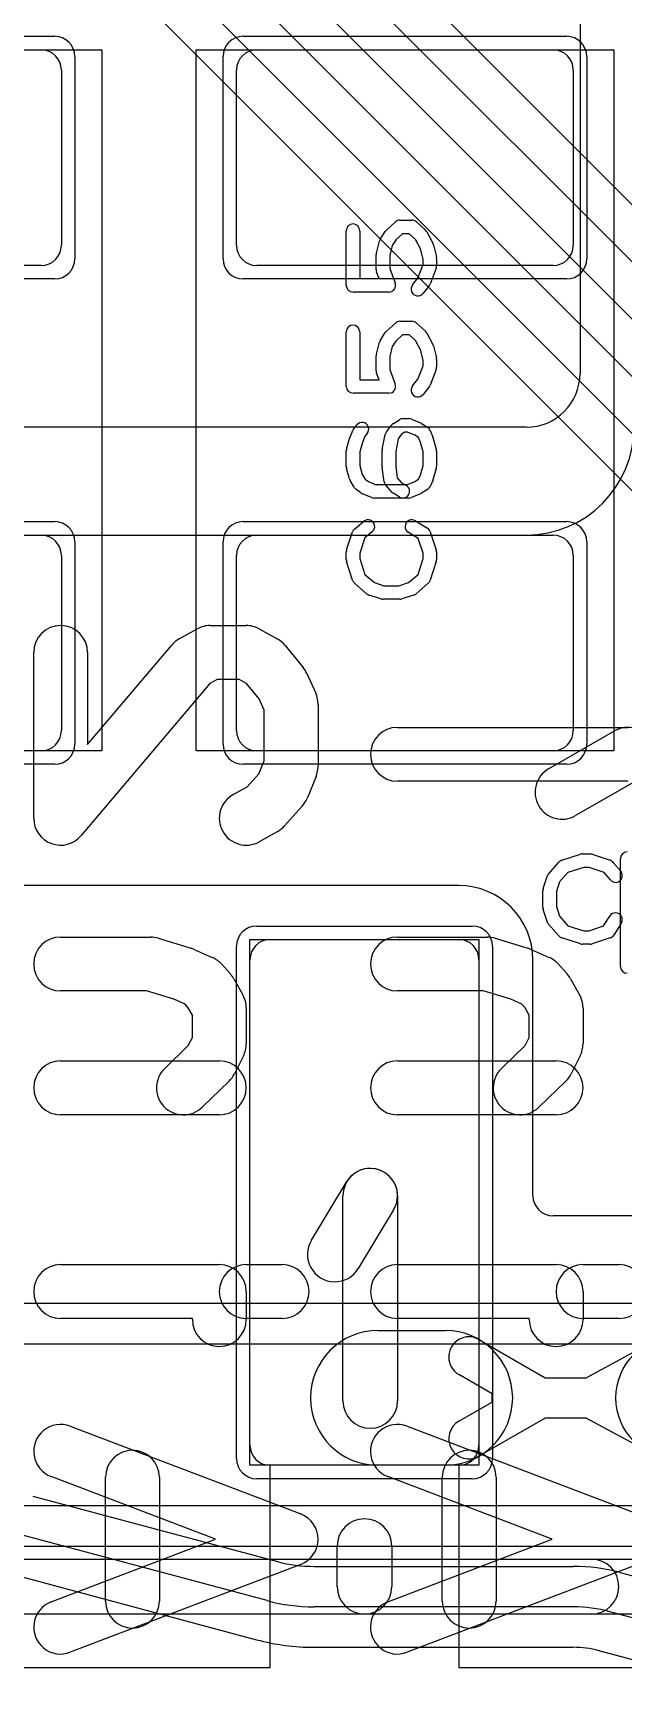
# Model space of a CAD drawing. Extents: x -3.9 to 29.3, y -3.9 to 20.
# Drawn here: x 18.67 to 20.86, y 1.25 to 7.36 of the extents above; entities that cross this region are included whole.
import ezdxf

# ---------------------------------------------------------------- set-up
doc = ezdxf.new("R2010")
doc.units = 0
for name, color, linetype in [('L1', 3, 'CONTINUOUS'), ('L3', 3, 'CONTINUOUS'), ('L4', 3, 'CONTINUOUS'), ('MetalMask-A', 176, 'CONTINUOUS'), ('PartsArea-A', 111, 'CONTINUOUS'), ('PartsSilk-A', 221, 'CONTINUOUS'), ('PartsSilk-B', 221, 'CONTINUOUS'), ('Resist-A', 2, 'CONTINUOUS'), ('Silk-A', 140, 'CONTINUOUS'), ('Silk-B', 140, 'CONTINUOUS')]:
    doc.layers.add(name, color=color, linetype=linetype)

msp = doc.modelspace()

# ---------------------------------------------------------------- linework, layer by layer
at = {"layer": 'L1'}
for p, q in [((20.7, 8.5), (20.7, 6.1)), ((17.6, 7.3), (18.7, 7.3)), ((19.5, 7.3), (20.6, 7.3)), ((18.775, 7.225), (18.775, 6.575)), ((19.425, 6.575), (19.425, 7.225)), ((20.675, 7.225), (20.675, 6.575)), ((18.7, 6.5), (17.6, 6.5)), ((20.6, 6.5), (19.5, 6.5)), ((20.5, 5.9), (14.4, 5.9)), ((14.39996, 5.5), (20.50004, 5.5)), ((17.6, 5.5), (18.7, 5.5)), ((19.5, 5.5), (20.6, 5.5)), ((18.775, 5.425), (18.775, 4.775)), ((19.425, 4.775), (19.425, 5.425)), ((20.675, 5.425), (20.675, 4.775)), ((18.7, 4.7), (17.6, 4.7)), ((20.6, 4.7), (19.5, 4.7)), ((20.25, 4.20004), (17.55, 4.20004)), ((19.55, 4), (20.25, 4)), ((19.475, 2.125), (19.475, 3.925)), ((20.325, 3.925), (20.325, 2.125)), ((20.52504, 3.05), (20.52504, 3.925)), ((21.32761, 2.975), (20.60004, 2.975)), ((19.95, 2.55), (20.2, 2.55)), ((20.32501, 2.5165), (20.57009, 2.375)), ((20.72314, 2.375), (20.95, 2.49785)), ((20.37343, 2.31534), (20.25001, 2.3866)), ((20.57009, 2.375), (20.72314, 2.375)), ((20.25001, 2.2134), (20.37343, 2.28466)), ((20.37343, 2.28466), (20.37343, 2.31534)), ((20.57009, 2.225), (20.32501, 2.0835)), ((20.72314, 2.225), (20.57009, 2.225)), ((20.95, 2.10215), (20.72314, 2.225)), ((20.25, 2.05), (19.55, 2.05)), ((20.2, 2.05), (19.95, 2.05)), ((18.66944, 1.93609), (19.57704, 1.69289)), ((19.53822, 1.548), (18.63062, 1.7912)), ((19.71292, 1.675), (20.67458, 1.675)), ((20.84928, 1.652), (22.56272, 1.19289)), ((18.59179, 1.64627), (19.49938, 1.40307)), ((20.67458, 1.525), (19.71292, 1.525)), ((22.5239, 1.048), (20.81046, 1.50711)), ((19.71292, 1.37496), (20.67461, 1.37496)), ((20.77337, 1.36171), (22.48507, 0.90307))]:
    msp.add_line(p, q, dxfattribs=at)
for centre, radius, start, end in [((18.7, 7.225), 0.075, 0, 90), ((19.5, 7.225), 0.075, 90, 180), ((20.6, 7.225), 0.075, 0, 90), ((18.7, 6.575), 0.075, -90, 0), ((19.5, 6.575), 0.075, 180, -90), ((20.6, 6.575), 0.075, -90, 0), ((20.5, 6.1), 0.2, -90, 0), ((20.50004, 5.9), 0.4, -90, 0), ((18.7, 5.425), 0.075, 0, 90), ((19.5, 5.425), 0.075, 90, 180), ((20.6, 5.425), 0.075, 0, 90), ((18.7, 4.775), 0.075, -90, 0), ((19.5, 4.775), 0.075, 180, -90), ((20.6, 4.775), 0.075, -90, 0), ((20.25, 3.925), 0.27504, 0, 90), ((19.55, 3.925), 0.075, 90, 180), ((20.25, 3.925), 0.075, 0, 90), ((20.60004, 3.05), 0.075, 180, -90), ((19.95, 2.3), 0.25, 90, -90), ((20.2, 2.3), 0.25, -90, 90), ((20.28751, 2.45155), 0.075, 59.999272, -120.000217), ((21.05714, 2.3), 0.225, 90, -90), ((20.28751, 2.14845), 0.075, 120.000728, -59.999783), ((19.55, 2.125), 0.075, 180, -90), ((20.25, 2.125), 0.075, -90, 0), ((19.71292, 2.2), 0.525, -105.00003, -90), ((20.67458, 1), 0.675, 75.000236, 90), ((19.71292, 2.2), 0.675, -104.999764, -90), ((20.67458, 1), 0.525, 75.000243, 90), ((19.71291, 2.2), 0.82504, -104.999547, -89.999306), ((20.67454, 0.99999), 0.37497, 75.12321, 89.989304), ((20.75223, 1.28976), 0.07497, 75.010985, 75.650496), ((20.75304, 1.28955), 0.07497, 74.265612, 75.650496)]:
    msp.add_arc(centre, radius, start, end, dxfattribs=at)
at = {"layer": 'L3'}
for p, q in [((22.40766, 5.2106), (12.14628, 15.47197)), ((12.02877, 15.37729), (22.30156, 5.1045)), ((22.1955, 4.99844), (11.9227, 15.27122)), ((13.00452, 13.9773), (21.47729, 5.50451)), ((21.37123, 5.39845), (12.89845, 13.87123)), ((12.79236, 13.76514), (21.26513, 5.29235))]:
    msp.add_line(p, q, dxfattribs=at)
at = {"layer": 'L4'}
for p, q in [((21.30966, 2.65004), (10.76605, 2.65004)), ((11.8, 2.5), (21.30966, 2.5)), ((21.30966, 1.9), (11.8, 1.9)), ((10.5, 1.74996), (21.30966, 1.74996))]:
    msp.add_line(p, q, dxfattribs=at)
at = {"layer": 'MetalMask-A'}
for p, q in [((17.6, 7.3), (18.7, 7.3)), ((19.5, 7.3), (20.6, 7.3)), ((18.775, 7.225), (18.775, 6.575)), ((19.425, 6.575), (19.425, 7.225)), ((20.675, 7.225), (20.675, 6.575)), ((18.7, 6.5), (17.6, 6.5)), ((20.6, 6.5), (19.5, 6.5)), ((17.6, 5.5), (18.7, 5.5)), ((19.5, 5.5), (20.6, 5.5)), ((18.775, 5.425), (18.775, 4.775)), ((19.425, 4.775), (19.425, 5.425)), ((20.675, 5.425), (20.675, 4.775)), ((18.7, 4.7), (17.6, 4.7)), ((20.6, 4.7), (19.5, 4.7)), ((19.55, 4), (20.25, 4)), ((19.475, 2.125), (19.475, 3.925)), ((20.325, 3.925), (20.325, 2.125)), ((20.25, 2.05), (19.55, 2.05))]:
    msp.add_line(p, q, dxfattribs=at)
for centre, start, end in [((18.7, 7.225), 0, 90), ((19.5, 7.225), 90, 180), ((20.6, 7.225), 0, 90), ((18.7, 6.575), -90, 0), ((19.5, 6.575), 180, -90), ((20.6, 6.575), -90, 0), ((18.7, 5.425), 0, 90), ((19.5, 5.425), 90, 180), ((20.6, 5.425), 0, 90), ((18.7, 4.775), -90, 0), ((19.5, 4.775), 180, -90), ((20.6, 4.775), -90, 0), ((19.55, 3.925), 90, 180), ((20.25, 3.925), 0, 90), ((19.55, 2.125), 180, -90), ((20.25, 2.125), -90, 0)]:
    msp.add_arc(centre, 0.075, start, end, dxfattribs=at)
at = {"layer": 'PartsArea-A'}
for p, q in [((17.375, 7.3), (18.925, 7.3)), ((18.925, 7.3), (18.925, 4.7)), ((19.275, 4.7), (19.275, 7.3)), ((19.275, 7.3), (20.825, 7.3)), ((20.825, 7.3), (20.825, 4.7)), ((18.925, 4.7), (17.375, 4.7)), ((20.825, 4.7), (19.275, 4.7)), ((19.475, 2.05), (19.475, 4)), ((19.475, 4), (20.325, 4)), ((20.325, 4), (20.325, 2.05)), ((19.55, 2.05), (19.475, 2.05)), ((19.55, 1.3), (19.55, 2.05)), ((20.325, 2.05), (20.25, 2.05)), ((20.25, 2.05), (20.25, 1.3)), ((18.25, 1.3), (19.55, 1.3)), ((20.25, 1.3), (21, 1.3))]:
    msp.add_line(p, q, dxfattribs=at)
at = {"layer": 'PartsSilk-A'}
for p, q in [((20.03148, 6.66806), (20.07593, 6.66806)), ((19.83241, 6.42639), (19.83241, 6.62917)), ((19.88241, 6.62917), (19.88241, 6.45139)), ((19.95883, 6.59859), (19.97735, 6.62637)), ((19.98125, 6.63093), (20.01458, 6.66149)), ((20.04121, 6.61806), (20.01727, 6.59612)), ((20.0662, 6.61806), (20.04121, 6.61806)), ((20.08921, 6.59696), (20.0662, 6.61806)), ((20.09283, 6.66149), (20.12616, 6.63093)), ((20.13132, 6.62426), (20.15354, 6.58259)), ((19.94427, 6.54634), (19.95538, 6.59078)), ((20.00283, 6.57446), (19.99352, 6.5372)), ((20.01727, 6.59612), (20.00283, 6.57446)), ((20.10797, 6.56178), (20.08921, 6.59696)), ((20.11759, 6.52331), (20.10797, 6.56178)), ((20.15573, 6.57689), (20.16684, 6.53245)), ((19.94352, 6.48472), (19.94352, 6.54028)), ((19.99352, 6.5372), (19.99352, 6.48932)), ((19.99352, 6.48932), (20.0141, 6.43529)), ((20.0984, 6.45284), (20.11759, 6.50321)), ((20.11759, 6.50321), (20.11759, 6.52331)), ((20.16595, 6.48971), (20.14373, 6.43138)), ((20.16759, 6.52639), (20.16759, 6.49861)), ((19.88241, 6.45139), (19.95446, 6.45139)), ((19.95446, 6.45139), (19.94516, 6.47582)), ((20.07863, 6.42812), (20.0984, 6.45284)), ((20.13989, 6.42466), (20.11767, 6.39688)), ((19.99074, 6.40139), (19.85741, 6.40139)), ((19.83241, 6.05139), (19.83241, 6.25417)), ((19.88241, 6.25417), (19.88241, 6.07639)), ((19.95883, 6.22359), (19.97735, 6.25137)), ((19.98125, 6.25593), (20.01458, 6.28649)), ((20.04121, 6.24306), (20.01727, 6.22112)), ((20.03148, 6.29306), (20.07593, 6.29306)), ((20.0662, 6.24306), (20.04121, 6.24306)), ((20.08921, 6.22196), (20.0662, 6.24306)), ((20.09283, 6.28649), (20.12616, 6.25593)), ((20.13132, 6.24926), (20.15354, 6.20759)), ((19.94427, 6.17134), (19.95538, 6.21578)), ((20.00283, 6.19946), (19.99352, 6.1622)), ((20.01727, 6.22112), (20.00283, 6.19946)), ((20.10797, 6.18678), (20.08921, 6.22196)), ((20.11759, 6.14831), (20.10797, 6.18678)), ((20.15573, 6.20189), (20.16684, 6.15745)), ((19.94352, 6.10972), (19.94352, 6.16528)), ((19.99352, 6.1622), (19.99352, 6.11432)), ((19.99352, 6.11432), (20.0141, 6.06029)), ((20.0984, 6.07784), (20.11759, 6.12821)), ((20.11759, 6.12821), (20.11759, 6.14831)), ((20.16595, 6.11471), (20.14373, 6.05638)), ((20.16759, 6.15139), (20.16759, 6.12361)), ((19.88241, 6.07639), (19.95446, 6.07639)), ((19.95446, 6.07639), (19.94516, 6.10082)), ((20.07863, 6.05312), (20.0984, 6.07784)), ((19.99074, 6.02639), (19.85741, 6.02639)), ((20.13989, 6.04966), (20.11767, 6.02188)), ((20.04259, 5.93194), (20.06481, 5.93194)), ((20.07442, 5.93002), (20.10776, 5.91614)), ((19.84531, 5.86067), (19.85642, 5.88845)), ((19.86011, 5.89479), (19.87122, 5.90868)), ((19.91026, 5.87744), (19.90147, 5.86645)), ((19.96623, 5.8174), (19.97734, 5.87296)), ((19.98176, 5.88294), (20.00028, 5.90794)), ((20.00713, 5.91426), (20.02935, 5.92814)), ((20.03764, 5.87437), (20.02527, 5.85767)), ((20.04976, 5.88194), (20.03764, 5.87437)), ((20.05981, 5.88194), (20.04976, 5.88194)), ((20.08664, 5.87077), (20.05981, 5.88194)), ((20.10019, 5.8623), (20.08664, 5.87077)), ((20.1114, 5.91426), (20.13362, 5.90037)), ((20.14358, 5.88845), (20.15469, 5.86067)), ((19.83241, 5.75417), (19.83241, 5.8125)), ((19.83337, 5.81937), (19.84448, 5.85826)), ((19.89221, 5.84329), (19.88241, 5.809)), ((19.88241, 5.809), (19.88241, 5.75767)), ((19.90147, 5.86645), (19.89221, 5.84329)), ((19.96574, 5.75417), (19.96574, 5.8125)), ((20.02527, 5.85767), (20.01574, 5.81002)), ((20.01574, 5.81002), (20.01574, 5.75592)), ((20.10779, 5.84329), (20.10019, 5.8623)), ((20.11759, 5.809), (20.10779, 5.84329)), ((20.11759, 5.75767), (20.11759, 5.809)), ((20.15552, 5.85826), (20.16663, 5.81937)), ((20.16759, 5.8125), (20.16759, 5.75417)), ((19.84448, 5.70841), (19.83337, 5.7473)), ((19.88241, 5.75767), (19.89167, 5.72525)), ((19.97339, 5.69791), (19.96598, 5.75069)), ((20.01574, 5.75592), (20.02186, 5.71235)), ((20.10792, 5.72383), (20.11759, 5.75767)), ((20.16663, 5.7473), (20.15552, 5.70841)), ((19.86182, 5.67754), (19.84701, 5.70254)), ((19.89167, 5.72525), (19.90231, 5.7073)), ((19.90231, 5.7073), (19.91435, 5.69827)), ((19.91435, 5.69827), (19.94019, 5.6875)), ((19.94019, 5.6875), (20.05981, 5.6875)), ((20.00168, 5.65978), (19.97946, 5.68478)), ((20.02186, 5.71235), (20.03667, 5.69568)), ((20.03667, 5.69568), (20.05584, 5.6837)), ((20.05981, 5.6875), (20.08664, 5.69868)), ((20.08664, 5.69868), (20.10063, 5.70742)), ((20.10063, 5.70742), (20.10792, 5.72383)), ((20.15433, 5.70513), (20.14322, 5.68013)), ((19.88685, 5.65639), (19.86833, 5.67028)), ((19.92558, 5.63942), (19.89224, 5.65331)), ((20.06481, 5.6375), (19.93519, 5.6375)), ((20.02934, 5.6413), (20.00712, 5.65519)), ((20.10776, 5.65331), (20.07442, 5.63942)), ((20.13362, 5.66908), (20.1114, 5.65519)), ((19.83369, 5.4454), (19.85591, 5.51207)), ((19.86363, 5.52338), (19.89696, 5.55115)), ((19.92896, 5.51273), (19.9011, 5.48952)), ((20.0995, 5.48773), (20.06268, 5.51074)), ((20.08918, 5.55314), (20.13362, 5.52537)), ((20.14409, 5.51207), (20.16631, 5.4454)), ((19.9011, 5.48952), (19.88241, 5.43344)), ((20.11759, 5.43344), (20.0995, 5.48773)), ((19.83241, 5.40972), (19.83241, 5.4375)), ((19.85582, 5.33266), (19.8336, 5.4021)), ((19.88241, 5.43344), (19.88241, 5.41362)), ((19.88241, 5.41362), (19.90132, 5.35452)), ((20.09868, 5.35452), (20.11759, 5.41362)), ((20.11759, 5.41362), (20.11759, 5.43344)), ((20.1664, 5.4021), (20.14418, 5.33266)), ((20.16759, 5.4375), (20.16759, 5.40972)), ((19.90761, 5.28258), (19.86317, 5.32147)), ((19.90132, 5.35452), (19.93656, 5.32368)), ((19.93656, 5.32368), (19.97234, 5.3125)), ((20.02766, 5.3125), (20.06344, 5.32368)), ((20.06344, 5.32368), (20.09868, 5.35452)), ((20.13683, 5.32147), (20.09239, 5.28258)), ((19.96106, 5.26364), (19.91661, 5.27753)), ((20.03148, 5.2625), (19.96852, 5.2625)), ((19.97234, 5.3125), (20.02766, 5.3125)), ((20.08339, 5.27753), (20.03894, 5.26364)), ((20.58258, 4.24239), (20.62147, 4.28683)), ((20.63266, 4.29418), (20.7021, 4.3164)), ((20.70972, 4.31759), (20.7375, 4.31759)), ((20.7454, 4.31631), (20.81207, 4.29409)), ((20.82338, 4.28637), (20.85115, 4.25304)), ((20.56364, 4.18894), (20.57753, 4.23339)), ((20.65452, 4.24868), (20.62368, 4.21344)), ((20.71362, 4.26759), (20.65452, 4.24868)), ((20.73344, 4.26759), (20.71362, 4.26759)), ((20.78952, 4.2489), (20.73344, 4.26759)), ((20.81273, 4.22104), (20.78952, 4.2489)), ((20.5625, 4.11852), (20.5625, 4.18148)), ((20.62368, 4.21344), (20.6125, 4.17766)), ((20.6125, 4.17766), (20.6125, 4.12234)), ((20.57753, 4.06661), (20.56364, 4.11106)), ((20.6125, 4.12234), (20.62368, 4.08656)), ((20.62147, 4.01317), (20.58258, 4.05761)), ((20.62368, 4.08656), (20.65452, 4.05132)), ((20.65452, 4.05132), (20.71362, 4.03241)), ((20.73344, 4.03241), (20.78773, 4.0505)), ((20.78773, 4.0505), (20.81074, 4.08732)), ((20.85314, 4.06082), (20.82537, 4.01638)), ((20.7021, 3.9836), (20.63266, 4.00582)), ((20.7375, 3.98241), (20.70972, 3.98241)), ((20.71362, 4.03241), (20.73344, 4.03241)), ((20.81207, 4.00591), (20.7454, 3.98369)), ((19.70298, 2.88487), (19.83439, 3.10222)), ((19.81973, 2.28892), (19.81973, 3.04965)), ((20.00827, 2.99708), (19.87686, 2.77973)), ((20.02293, 3.04965), (20.02293, 2.28892)), ((19.7984, 1.6), (19.7984, 1.75)), ((20.0016, 1.75), (20.0016, 1.6)), ((12.5, 1.7016), (21.3, 1.7016)), ((21.3, 1.4984), (12.6016, 1.4984))]:
    msp.add_line(p, q, dxfattribs=at)
for centre, radius, start, end in [((20.03148, 6.64306), 0.025, 90, 132.517452), ((20.07593, 6.64306), 0.025, 47.4797, 90), ((19.85741, 6.62917), 0.025, 0, 180), ((19.99815, 6.6125), 0.025, 132.5203, 146.309933), ((20.10926, 6.6125), 0.025, 28.061701, 47.482548), ((19.96852, 6.54028), 0.025, 165.969316, 180), ((19.97963, 6.58472), 0.025, 146.303576, 165.963757), ((20.13148, 6.57083), 0.025, 14.030684, 28.068205), ((19.96852, 6.48472), 0.025, 180, -159.146359), ((20.14259, 6.49861), 0.025, -20.856498, 0), ((20.14259, 6.52639), 0.025, 0, 14.036243), ((19.85741, 6.42639), 0.025, 180, -90), ((19.99074, 6.42639), 0.025, -90, 20.856498), ((20.09815, 6.4125), 0.025, 141.333033, -38.654777), ((20.12037, 6.44028), 0.025, -38.666967, -20.853641), ((19.85741, 6.25417), 0.025, 0, 180), ((19.99815, 6.2375), 0.025, 132.5203, 146.309933), ((20.03148, 6.26806), 0.025, 90, 132.517452), ((20.07593, 6.26806), 0.025, 47.4797, 90), ((20.10926, 6.2375), 0.025, 28.061701, 47.482548), ((19.97963, 6.20972), 0.025, 146.303576, 165.963757), ((20.13148, 6.19583), 0.025, 14.030684, 28.068205), ((19.96852, 6.16528), 0.025, 165.969316, 180), ((20.14259, 6.12361), 0.025, -20.856498, 0), ((20.14259, 6.15139), 0.025, 0, 14.036243), ((19.96852, 6.10972), 0.025, 180, -159.146359), ((19.99074, 6.05139), 0.025, -90, 20.856498), ((20.09815, 6.0375), 0.025, 141.333033, -38.654777), ((20.12037, 6.06528), 0.025, -38.666967, -20.853641), ((19.85741, 6.05139), 0.025, 180, -90), ((20.04259, 5.90694), 0.025, 90, 121.985944), ((20.06481, 5.90694), 0.025, 67.394238, 90), ((19.87963, 5.87917), 0.025, 141.333033, 158.207103), ((19.89074, 5.89306), 0.025, -38.666967, 141.345223), ((20.00185, 5.86806), 0.025, 143.473873, 168.694563), ((20.02037, 5.89306), 0.025, 121.985944, 143.473873), ((20.09815, 5.89306), 0.025, 57.994617, 67.394238), ((20.12037, 5.87917), 0.025, 21.792897, 57.994617), ((19.85741, 5.8125), 0.025, 164.051456, 180), ((19.86852, 5.85139), 0.025, 158.207103, 164.051456), ((19.99074, 5.8125), 0.025, 168.694563, 180), ((20.13148, 5.85139), 0.025, 15.948544, 21.792897), ((20.14259, 5.8125), 0.025, 0, 15.948544), ((19.85741, 5.75417), 0.025, 180, -164.051456), ((19.99074, 5.75417), 0.025, 180, -171.999526), ((20.14259, 5.75417), 0.025, -15.948544, 0), ((19.86852, 5.71528), 0.025, -164.051456, -149.362476), ((19.99815, 5.70139), 0.025, -171.999526, -138.37217), ((20.13148, 5.71528), 0.025, -23.950855, -15.948544), ((19.88333, 5.69028), 0.025, -149.362476, -126.869898), ((19.90185, 5.67639), 0.025, -126.869898, -112.605762), ((19.93519, 5.6625), 0.025, -112.605762, -90), ((20.02037, 5.67639), 0.025, -138.372169, -122.005383), ((20.04259, 5.6625), 0.025, -122.005383, 57.989981), ((20.06481, 5.6625), 0.025, -90, -67.394238), ((20.09815, 5.67639), 0.025, -67.394238, -57.994617), ((20.12037, 5.69028), 0.025, -57.994617, -23.950855), ((19.87963, 5.50417), 0.025, 129.790899, 161.579545), ((19.91296, 5.53194), 0.025, -50.209101, 129.800498), ((20.07593, 5.53194), 0.025, 57.994617, -122.000747), ((20.12037, 5.50417), 0.025, 18.420455, 57.994617), ((19.85741, 5.4375), 0.025, 161.579545, 180), ((20.14259, 5.4375), 0.025, 0, 18.420455), ((19.85741, 5.40972), 0.025, 180, -162.253582), ((20.14259, 5.40972), 0.025, -17.746418, 0), ((19.87963, 5.34028), 0.025, -162.253582, -131.188082), ((20.12037, 5.34028), 0.025, -48.811918, -17.746418), ((19.92407, 5.30139), 0.025, -131.188082, -107.362228), ((19.96852, 5.2875), 0.025, -107.362228, -90), ((20.03148, 5.2875), 0.025, -90, -72.637772), ((20.07593, 5.30139), 0.025, -72.637772, -48.811918), ((20.64028, 4.27037), 0.025, 107.746418, 138.811918), ((20.70972, 4.29259), 0.025, 90, 107.746418), ((20.7375, 4.29259), 0.025, 71.579545, 90), ((20.80417, 4.27037), 0.025, 39.790899, 71.579545), ((20.60139, 4.22593), 0.025, 138.811918, 162.637772), ((20.83194, 4.23704), 0.025, -140.209101, 39.800498), ((20.5875, 4.18148), 0.025, 162.637772, 180), ((20.5875, 4.11852), 0.025, 180, -162.637772), ((20.83194, 4.07407), 0.025, -32.005383, 147.999253), ((20.60139, 4.07407), 0.025, -162.637772, -138.811918), ((20.64028, 4.02963), 0.025, -138.811918, -107.746418), ((20.70972, 4.00741), 0.025, -107.746418, -90), ((20.7375, 4.00741), 0.025, -90, -71.579545), ((20.80417, 4.02963), 0.025, -71.579545, -32.005383), ((19.92133, 3.04965), 0.1016, 0, 180), ((19.92133, 3.04965), 0.1016, -31.16009, 148.842805), ((19.78992, 2.8323), 0.1016, 148.83991, -31.157195), ((19.92133, 2.28892), 0.1016, 180, 0), ((19.9, 1.75), 0.1016, 0, 180), ((19.9, 1.6), 0.1016, 180, 0)]:
    msp.add_arc(centre, radius, start, end, dxfattribs=at)
at = {"layer": 'PartsSilk-B'}
for p, q in [((19.21255, 5.1152), (19.27922, 5.15223)), ((19.32778, 5.16481), (19.46111, 5.16481)), ((19.50967, 5.15223), (19.57634, 5.1152)), ((18.87222, 4.72299), (19.18477, 5.09237)), ((19.60518, 5.0911), (19.67184, 5.00962)), ((18.67222, 4.45), (18.67222, 5.06481)), ((18.87222, 5.06481), (18.87222, 4.72299)), ((19.35369, 4.96481), (19.32564, 4.94923)), ((19.4352, 4.96481), (19.35369, 4.96481)), ((19.4625, 4.94965), (19.4352, 4.96481)), ((19.68563, 4.98734), (19.71897, 4.91326)), ((19.32564, 4.94923), (18.84856, 4.38541)), ((19.50867, 4.89321), (19.4625, 4.94965)), ((19.52778, 4.85075), (19.50867, 4.89321)), ((19.52778, 4.66226), (19.52778, 4.85075)), ((19.72778, 4.87222), (19.72778, 4.64259)), ((20.02222, 4.78704), (20.87778, 4.78704)), ((20.58343, 4.63296), (20.82788, 4.7737)), ((19.50847, 4.61508), (19.52778, 4.66226)), ((19.46462, 4.56635), (19.50847, 4.61508)), ((19.72033, 4.60472), (19.68699, 4.52324)), ((20.87778, 4.58704), (20.02222, 4.58704)), ((20.92768, 4.60038), (20.68323, 4.45964)), ((19.41254, 4.53742), (19.46462, 4.56635)), ((19.66877, 4.49422), (19.60211, 4.42015)), ((19.57635, 4.39962), (19.50968, 4.36258)), ((18.77222, 4.00926), (19.10556, 4.00926)), ((19.13456, 4.00496), (19.25678, 3.96792)), ((20.02222, 4.00926), (20.35556, 4.00926)), ((20.38456, 4.00496), (20.50678, 3.96792)), ((19.2684, 3.9636), (19.33506, 3.93397)), ((20.5184, 3.9636), (20.58506, 3.93397)), ((19.36876, 3.9095), (19.4021, 3.87247)), ((19.41494, 3.85458), (19.44827, 3.79532)), ((20.61876, 3.9095), (20.6521, 3.87247)), ((20.66494, 3.85458), (20.69827, 3.79532)), ((19.09074, 3.80926), (18.77222, 3.80926)), ((19.19284, 3.77832), (19.09074, 3.80926)), ((20.34074, 3.80926), (20.02222, 3.80926)), ((20.44284, 3.77832), (20.34074, 3.80926)), ((19.23437, 3.75986), (19.19284, 3.77832)), ((19.24605, 3.74688), (19.23437, 3.75986)), ((19.26111, 3.72011), (19.24605, 3.74688)), ((19.46111, 3.7463), (19.46111, 3.61296)), ((20.48437, 3.75986), (20.44284, 3.77832)), ((20.49605, 3.74688), (20.48437, 3.75986)), ((20.51111, 3.72011), (20.49605, 3.74688)), ((20.71111, 3.7463), (20.71111, 3.61296)), ((19.26111, 3.63657), (19.26111, 3.72011)), ((20.51111, 3.63657), (20.51111, 3.72011)), ((19.24603, 3.6064), (19.26111, 3.63657)), ((20.49603, 3.6064), (20.51111, 3.63657)), ((18.77222, 3.55), (19.36111, 3.55)), ((19.15841, 3.52203), (19.24603, 3.6064)), ((19.45055, 3.56824), (19.41722, 3.50158)), ((20.02222, 3.55), (20.61111, 3.55)), ((20.40841, 3.52203), (20.49603, 3.6064)), ((20.70055, 3.56824), (20.66722, 3.50158)), ((19.39715, 3.47427), (19.29715, 3.37797)), ((20.64715, 3.47427), (20.54715, 3.37797)), ((19.36111, 3.35), (18.77222, 3.35)), ((20.61111, 3.35), (20.02222, 3.35)), ((18.77222, 2.79444), (19.36111, 2.79444)), ((19.46111, 2.79444), (19.59444, 2.79444)), ((20.02222, 2.79444), (20.61111, 2.79444)), ((20.71111, 2.79444), (20.84444, 2.79444)), ((19.46111, 2.69444), (19.46111, 2.59074)), ((20.71111, 2.69444), (20.71111, 2.59074)), ((19.26111, 2.59444), (18.77222, 2.59444)), ((19.26111, 2.59074), (19.26111, 2.59444)), ((19.59444, 2.59444), (19.46111, 2.59444)), ((20.51111, 2.59444), (20.02222, 2.59444)), ((20.51111, 2.59074), (20.51111, 2.59444)), ((20.84444, 2.59444), (20.71111, 2.59444)), ((18.80782, 2.1953), (19.66338, 1.86938)), ((20.05782, 2.1953), (20.91338, 1.86938)), ((19.34688, 1.77593), (18.73662, 2.0084)), ((18.93889, 1.5463), (18.93889, 2.00556)), ((19.13889, 2.00556), (19.13889, 1.5463)), ((20.59688, 1.77593), (19.98662, 2.0084)), ((20.18889, 1.5463), (20.18889, 2.00556)), ((20.38889, 2.00556), (20.38889, 1.5463)), ((18.73662, 1.54345), (19.34688, 1.77593)), ((19.98662, 1.54345), (20.59688, 1.77593)), ((19.66338, 1.68248), (18.80782, 1.35655)), ((20.91338, 1.68248), (20.05782, 1.35655))]:
    msp.add_line(p, q, dxfattribs=at)
for centre, start, end in [((18.77222, 5.06481), 0, 180), ((19.32778, 5.06481), 90, 119.051265), ((19.46111, 5.06481), 60.948735, 90), ((19.26111, 5.02778), 119.051265, 139.765997), ((19.52778, 5.02778), 39.286182, 60.948735), ((19.59444, 4.9463), 24.230097, 39.286182), ((19.62778, 4.87222), 0, 24.230097), ((20.02222, 4.68704), 90, -90), ((20.87778, 4.68704), -60.066081, 119.930818), ((19.62778, 4.64259), -22.253604, 0), ((20.63333, 4.5463), 119.933919, -60.069182), ((19.46111, 4.45), 119.056274, -60.944666), ((19.59444, 4.56111), -41.984231, -22.253604), ((18.77222, 4.45), 180, -40.236314), ((19.52778, 4.48704), -60.943726, -41.984231), ((18.77222, 3.90926), 90, -90), ((19.10556, 3.90926), 73.141601, 90), ((20.02222, 3.90926), 90, -90), ((20.35556, 3.90926), 73.141601, 90), ((19.22778, 3.87222), 66.034021, 73.141601), ((19.29444, 3.84259), 41.996582, 66.034021), ((20.47778, 3.87222), 66.034021, 73.141601), ((20.54444, 3.84259), 41.996582, 66.034021), ((19.32778, 3.80556), 29.354008, 41.996582), ((20.57778, 3.80556), 29.354008, 41.996582), ((19.36111, 3.7463), 0, 29.354008), ((20.61111, 3.7463), 0, 29.354008), ((19.36111, 3.61296), -26.565051, 0), ((20.61111, 3.61296), -26.565051, 0), ((18.77222, 3.45), 90, -90), ((19.36111, 3.45), -90, 90), ((20.02222, 3.45), 90, -90), ((20.61111, 3.45), -90, 90), ((19.22778, 3.45), 133.922286, -46.079823), ((19.32778, 3.5463), -46.077714, -26.565051), ((20.47778, 3.45), 133.922286, -46.079823), ((20.57778, 3.5463), -46.077714, -26.565051), ((18.77222, 2.69444), 90, -90), ((19.46111, 2.69444), 90, -90), ((19.36111, 2.69444), 0, 90), ((19.59444, 2.69444), -90, 90), ((20.02222, 2.69444), 90, -90), ((20.71111, 2.69444), 90, -90), ((20.61111, 2.69444), 0, 90), ((20.84444, 2.69444), -90, 90), ((19.36111, 2.59074), 180, 0), ((20.61111, 2.59074), 180, 0), ((18.77222, 2.10185), 69.145542, -110.854012), ((20.02222, 2.10185), 69.145542, -110.854012), ((19.03889, 2.00556), 0, 180), ((20.28889, 2.00556), 0, 180), ((19.62778, 1.77593), -69.145542, 69.145542), ((18.77222, 1.45), 110.854458, -69.145403), ((19.03889, 1.5463), 180, 0), ((20.02222, 1.45), 110.854458, -69.145403), ((20.28889, 1.5463), 180, 0)]:
    msp.add_arc(centre, 0.1, start, end, dxfattribs=at)
at = {"layer": 'Resist-A'}
for p, q in [((17.55, 7.35), (18.75, 7.35)), ((19.45, 7.35), (20.65, 7.35)), ((18.825, 7.275), (18.825, 6.525)), ((19.375, 6.525), (19.375, 7.275)), ((20.725, 7.275), (20.725, 6.525)), ((18.75, 6.45), (17.55, 6.45)), ((20.65, 6.45), (19.45, 6.45)), ((17.55, 5.55), (18.75, 5.55)), ((19.45, 5.55), (20.65, 5.55)), ((18.825, 5.475), (18.825, 4.725)), ((19.375, 4.725), (19.375, 5.475)), ((20.725, 5.475), (20.725, 4.725)), ((18.75, 4.65), (17.55, 4.65)), ((20.65, 4.65), (19.45, 4.65)), ((20.85, 3.9), (20.85, 4.3)), ((19.5, 4.05), (20.3, 4.05)), ((19.425, 2.075), (19.425, 3.975)), ((20.375, 3.975), (20.375, 2.075)), ((20.3, 2), (19.5, 2))]:
    msp.add_line(p, q, dxfattribs=at)
for centre, radius, start, end in [((18.75, 7.275), 0.075, 0, 90), ((19.45, 7.275), 0.075, 90, 180), ((20.65, 7.275), 0.075, 0, 90), ((18.75, 6.525), 0.075, -90, 0), ((19.45, 6.525), 0.075, 180, -90), ((20.65, 6.525), 0.075, -90, 0), ((18.75, 5.475), 0.075, 0, 90), ((19.45, 5.475), 0.075, 90, 180), ((20.65, 5.475), 0.075, 0, 90), ((18.75, 4.725), 0.075, -90, 0), ((19.45, 4.725), 0.075, 180, -90), ((20.65, 4.725), 0.075, -90, 0), ((20.875, 4.3), 0.025, 90, 180), ((19.5, 3.975), 0.075, 90, 180), ((20.3, 3.975), 0.075, 0, 90), ((20.875, 3.9), 0.025, 180, -90), ((19.5, 2.075), 0.075, 180, -90), ((20.3, 2.075), 0.075, -90, 0)]:
    msp.add_arc(centre, radius, start, end, dxfattribs=at)
at = {"layer": 'Silk-A'}
for p, q in [((19.7984, 1.6), (19.7984, 1.75)), ((20.0016, 1.75), (20.0016, 1.6)), ((12.99674, 1.7016), (20.7426, 1.7016)), ((20.7426, 1.4984), (12.99674, 1.4984))]:
    msp.add_line(p, q, dxfattribs=at)
for centre, start, end in [((19.9, 1.75), 0, 180), ((20.7426, 1.6), -90, 90), ((19.9, 1.6), 180, 0)]:
    msp.add_arc(centre, 0.1016, start, end, dxfattribs=at)
at = {"layer": 'Silk-B'}
for p, q in [((19.21255, 5.1152), (19.27922, 5.15223)), ((19.32778, 5.16481), (19.46111, 5.16481)), ((19.50967, 5.15223), (19.57634, 5.1152)), ((18.87222, 4.72299), (19.18477, 5.09237)), ((19.60518, 5.0911), (19.67184, 5.00962)), ((18.67222, 4.45), (18.67222, 5.06481)), ((18.87222, 5.06481), (18.87222, 4.72299)), ((19.35369, 4.96481), (19.32564, 4.94923)), ((19.4352, 4.96481), (19.35369, 4.96481)), ((19.4625, 4.94965), (19.4352, 4.96481)), ((19.68563, 4.98734), (19.71897, 4.91326)), ((19.32564, 4.94923), (18.84856, 4.38541)), ((19.50867, 4.89321), (19.4625, 4.94965)), ((19.52778, 4.85075), (19.50867, 4.89321)), ((19.52778, 4.66226), (19.52778, 4.85075)), ((19.72778, 4.87222), (19.72778, 4.64259)), ((20.02222, 4.78704), (20.87778, 4.78704)), ((20.58343, 4.63296), (20.82788, 4.7737)), ((19.50847, 4.61508), (19.52778, 4.66226)), ((19.46462, 4.56635), (19.50847, 4.61508)), ((19.72033, 4.60472), (19.68699, 4.52324)), ((20.87778, 4.58704), (20.02222, 4.58704)), ((20.92768, 4.60038), (20.68323, 4.45964)), ((19.41254, 4.53742), (19.46462, 4.56635)), ((19.66877, 4.49422), (19.60211, 4.42015)), ((19.57635, 4.39962), (19.50968, 4.36258)), ((18.77222, 4.00926), (19.10556, 4.00926)), ((19.13456, 4.00496), (19.25678, 3.96792)), ((20.02222, 4.00926), (20.35556, 4.00926)), ((20.38456, 4.00496), (20.50678, 3.96792)), ((19.2684, 3.9636), (19.33506, 3.93397)), ((20.5184, 3.9636), (20.58506, 3.93397)), ((19.36876, 3.9095), (19.4021, 3.87247)), ((19.41494, 3.85458), (19.44827, 3.79532)), ((20.61876, 3.9095), (20.6521, 3.87247)), ((20.66494, 3.85458), (20.69827, 3.79532)), ((19.09074, 3.80926), (18.77222, 3.80926)), ((19.19284, 3.77832), (19.09074, 3.80926)), ((20.34074, 3.80926), (20.02222, 3.80926)), ((20.44284, 3.77832), (20.34074, 3.80926)), ((19.23437, 3.75986), (19.19284, 3.77832)), ((19.24605, 3.74688), (19.23437, 3.75986)), ((19.26111, 3.72011), (19.24605, 3.74688)), ((19.46111, 3.7463), (19.46111, 3.61296)), ((20.48437, 3.75986), (20.44284, 3.77832)), ((20.49605, 3.74688), (20.48437, 3.75986)), ((20.51111, 3.72011), (20.49605, 3.74688)), ((20.71111, 3.7463), (20.71111, 3.61296)), ((19.26111, 3.63657), (19.26111, 3.72011)), ((20.51111, 3.63657), (20.51111, 3.72011)), ((19.24603, 3.6064), (19.26111, 3.63657)), ((20.49603, 3.6064), (20.51111, 3.63657)), ((18.77222, 3.55), (19.36111, 3.55)), ((19.15841, 3.52203), (19.24603, 3.6064)), ((19.45055, 3.56824), (19.41722, 3.50158)), ((20.02222, 3.55), (20.61111, 3.55)), ((20.40841, 3.52203), (20.49603, 3.6064)), ((20.70055, 3.56824), (20.66722, 3.50158)), ((19.39715, 3.47427), (19.29715, 3.37797)), ((20.64715, 3.47427), (20.54715, 3.37797)), ((19.36111, 3.35), (18.77222, 3.35)), ((20.61111, 3.35), (20.02222, 3.35)), ((18.77222, 2.79444), (19.36111, 2.79444)), ((19.46111, 2.79444), (19.59444, 2.79444)), ((20.02222, 2.79444), (20.61111, 2.79444)), ((20.71111, 2.79444), (20.84444, 2.79444)), ((19.46111, 2.69444), (19.46111, 2.59074)), ((20.71111, 2.69444), (20.71111, 2.59074)), ((19.26111, 2.59444), (18.77222, 2.59444)), ((19.26111, 2.59074), (19.26111, 2.59444)), ((19.59444, 2.59444), (19.46111, 2.59444)), ((20.51111, 2.59444), (20.02222, 2.59444)), ((20.51111, 2.59074), (20.51111, 2.59444)), ((20.84444, 2.59444), (20.71111, 2.59444)), ((18.80782, 2.1953), (19.66338, 1.86938)), ((20.05782, 2.1953), (20.91338, 1.86938)), ((19.34688, 1.77593), (18.73662, 2.0084)), ((18.93889, 1.5463), (18.93889, 2.00556)), ((19.13889, 2.00556), (19.13889, 1.5463)), ((20.59688, 1.77593), (19.98662, 2.0084)), ((20.18889, 1.5463), (20.18889, 2.00556)), ((20.38889, 2.00556), (20.38889, 1.5463)), ((18.73662, 1.54345), (19.34688, 1.77593)), ((19.98662, 1.54345), (20.59688, 1.77593)), ((19.66338, 1.68248), (18.80782, 1.35655)), ((20.91338, 1.68248), (20.05782, 1.35655))]:
    msp.add_line(p, q, dxfattribs=at)
for centre, start, end in [((18.77222, 5.06481), 0, 180), ((19.32778, 5.06481), 90, 119.051265), ((19.46111, 5.06481), 60.948735, 90), ((19.26111, 5.02778), 119.051265, 139.765997), ((19.52778, 5.02778), 39.286182, 60.948735), ((19.59444, 4.9463), 24.230097, 39.286182), ((19.62778, 4.87222), 0, 24.230097), ((20.02222, 4.68704), 90, -90), ((20.87778, 4.68704), -60.066081, 119.930818), ((19.62778, 4.64259), -22.253604, 0), ((20.63333, 4.5463), 119.933919, -60.069182), ((19.46111, 4.45), 119.056274, -60.944666), ((19.59444, 4.56111), -41.984231, -22.253604), ((18.77222, 4.45), 180, -40.236314), ((19.52778, 4.48704), -60.943726, -41.984231), ((18.77222, 3.90926), 90, -90), ((19.10556, 3.90926), 73.141601, 90), ((20.02222, 3.90926), 90, -90), ((20.35556, 3.90926), 73.141601, 90), ((19.22778, 3.87222), 66.034021, 73.141601), ((19.29444, 3.84259), 41.996582, 66.034021), ((20.47778, 3.87222), 66.034021, 73.141601), ((20.54444, 3.84259), 41.996582, 66.034021), ((19.32778, 3.80556), 29.354008, 41.996582), ((20.57778, 3.80556), 29.354008, 41.996582), ((19.36111, 3.7463), 0, 29.354008), ((20.61111, 3.7463), 0, 29.354008), ((19.36111, 3.61296), -26.565051, 0), ((20.61111, 3.61296), -26.565051, 0), ((18.77222, 3.45), 90, -90), ((19.36111, 3.45), -90, 90), ((20.02222, 3.45), 90, -90), ((20.61111, 3.45), -90, 90), ((19.22778, 3.45), 133.922286, -46.079823), ((19.32778, 3.5463), -46.077714, -26.565051), ((20.47778, 3.45), 133.922286, -46.079823), ((20.57778, 3.5463), -46.077714, -26.565051), ((18.77222, 2.69444), 90, -90), ((19.46111, 2.69444), 90, -90), ((19.36111, 2.69444), 0, 90), ((19.59444, 2.69444), -90, 90), ((20.02222, 2.69444), 90, -90), ((20.71111, 2.69444), 90, -90), ((20.61111, 2.69444), 0, 90), ((20.84444, 2.69444), -90, 90), ((19.36111, 2.59074), 180, 0), ((20.61111, 2.59074), 180, 0), ((18.77222, 2.10185), 69.145542, -110.854012), ((20.02222, 2.10185), 69.145542, -110.854012), ((19.03889, 2.00556), 0, 180), ((20.28889, 2.00556), 0, 180), ((19.62778, 1.77593), -69.145542, 69.145542), ((18.77222, 1.45), 110.854458, -69.145403), ((19.03889, 1.5463), 180, 0), ((20.02222, 1.45), 110.854458, -69.145403), ((20.28889, 1.5463), 180, 0)]:
    msp.add_arc(centre, 0.1, start, end, dxfattribs=at)

doc.saveas('drawing.dxf')
